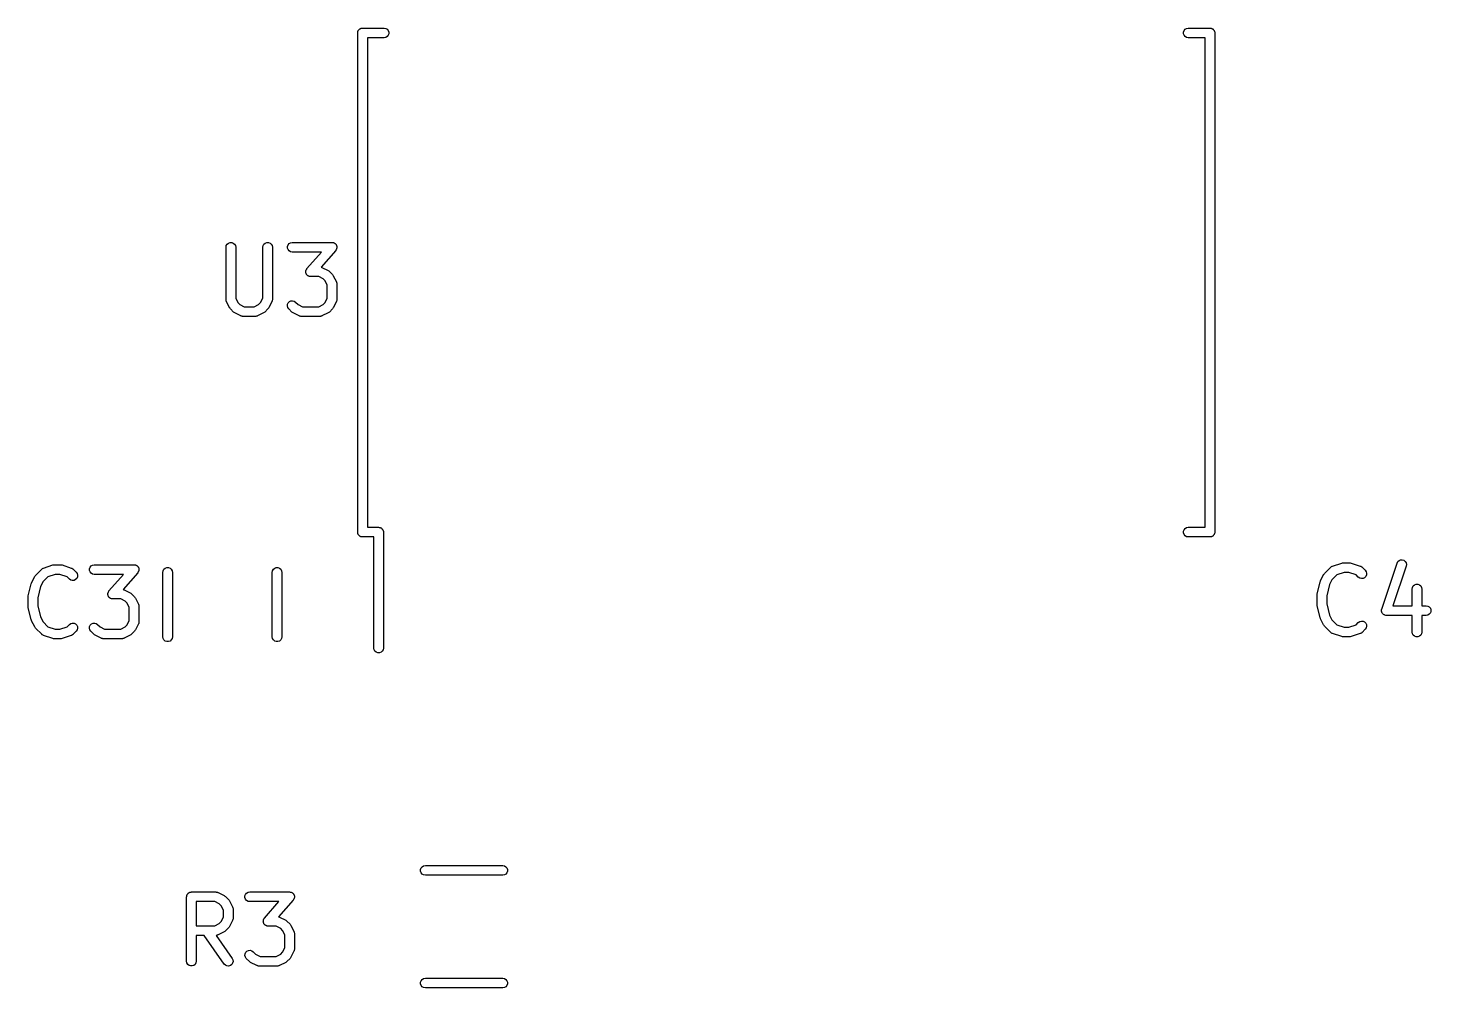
# Model space of a CAD drawing. Extents: x 76 to 223, y -93 to -41.
# Drawn here: x 128.24 to 150, y -93.45 to -78.55 of the extents above; entities that cross this region are included whole.
import ezdxf

# ---------------------------------------------------------------- set-up
doc = ezdxf.new("R2010")
doc.units = 0
doc.header["$MEASUREMENT"] = 0
doc.layers.add('BLACK', color=7, linetype='CONTINUOUS')

msp = doc.modelspace()

# ---------------------------------------------------------------- linework, layer by layer
at = {"layer": 'Black'}
for p, q in [((133.358, -78.5937), (133.36, -78.5875)), ((133.36, -78.5875), (133.364, -78.5825)), ((133.364, -78.5825), (133.368, -78.5768)), ((133.368, -78.5768), (133.373, -78.5726)), ((133.373, -78.5726), (133.377, -78.5675)), ((133.377, -78.5675), (133.382, -78.5643)), ((133.382, -78.5643), (133.387, -78.56)), ((133.387, -78.56), (133.394, -78.5578)), ((133.394, -78.5578), (133.399, -78.5545)), ((133.399, -78.5545), (133.406, -78.5534)), ((133.406, -78.5534), (133.412, -78.5511)), ((133.412, -78.5511), (133.419, -78.5511)), ((133.419, -78.5511), (133.425, -78.55)), ((133.425, -78.55), (133.76, -78.55)), ((133.76, -78.55), (133.786, -78.5545)), ((133.786, -78.5545), (133.808, -78.5675)), ((133.808, -78.5675), (133.825, -78.5875)), ((133.825, -78.5875), (133.834, -78.612)), ((146.166, -78.612), (146.175, -78.5875)), ((146.175, -78.5875), (146.192, -78.5675)), ((146.192, -78.5675), (146.214, -78.5545)), ((146.214, -78.5545), (146.24, -78.55)), ((146.24, -78.55), (146.575, -78.55)), ((146.575, -78.55), (146.581, -78.5511)), ((146.581, -78.5511), (146.588, -78.5511)), ((146.588, -78.5511), (146.594, -78.5534)), ((146.594, -78.5534), (146.601, -78.5545)), ((146.601, -78.5545), (146.606, -78.5578)), ((146.606, -78.5578), (146.612, -78.56)), ((146.612, -78.56), (146.618, -78.5643)), ((146.618, -78.5643), (146.623, -78.5675)), ((146.623, -78.5675), (146.627, -78.5726)), ((146.627, -78.5726), (146.632, -78.5768)), ((146.632, -78.5768), (146.636, -78.5825)), ((146.636, -78.5825), (146.64, -78.5875)), ((146.64, -78.5875), (146.642, -78.5937)), ((133.35, -78.625), (133.351, -78.6185)), ((133.35, -86.375), (133.35, -78.625)), ((133.351, -78.612), (133.353, -78.6058)), ((133.351, -78.6185), (133.351, -78.612)), ((133.353, -78.6058), (133.355, -78.5993)), ((133.355, -78.5993), (133.358, -78.5937)), ((133.76, -78.7), (133.5, -78.7)), ((133.5, -78.7), (133.5, -86.3)), ((133.786, -78.6955), (133.76, -78.7)), ((133.808, -78.6825), (133.786, -78.6955)), ((133.825, -78.6625), (133.808, -78.6825)), ((133.834, -78.638), (133.825, -78.6625)), ((133.834, -78.612), (133.834, -78.638)), ((146.166, -78.638), (146.166, -78.612)), ((146.175, -78.6625), (146.166, -78.638)), ((146.192, -78.6825), (146.175, -78.6625)), ((146.214, -78.6955), (146.192, -78.6825)), ((146.24, -78.7), (146.214, -78.6955)), ((146.5, -78.7), (146.24, -78.7)), ((146.5, -86.3), (146.5, -78.7)), ((146.642, -78.5937), (146.645, -78.5993)), ((146.645, -78.5993), (146.647, -78.6058)), ((146.647, -78.6058), (146.649, -78.612)), ((146.649, -78.612), (146.649, -78.6185)), ((146.649, -78.6185), (146.65, -78.625)), ((146.65, -78.625), (146.65, -86.375)), ((131.307, -81.9524), (131.311, -81.9267)), ((131.307, -82.7619), (131.307, -81.9524)), ((131.311, -81.9267), (131.324, -81.9042)), ((131.324, -81.9042), (131.344, -81.8874)), ((131.344, -81.8874), (131.369, -81.8785)), ((131.369, -81.8785), (131.395, -81.8785)), ((131.395, -81.8785), (131.419, -81.8874)), ((131.419, -81.8874), (131.439, -81.9042)), ((131.439, -81.9042), (131.452, -81.9267)), ((131.452, -81.9267), (131.457, -81.9524)), ((131.457, -81.9524), (131.457, -82.7442)), ((131.878, -81.9524), (131.883, -81.9267)), ((131.878, -82.7442), (131.878, -81.9524)), ((131.883, -81.9267), (131.896, -81.9042)), ((131.896, -81.9042), (131.916, -81.8874)), ((131.916, -81.8874), (131.94, -81.8785)), ((131.94, -81.8785), (131.966, -81.8785)), ((131.966, -81.8785), (131.991, -81.8874)), ((131.991, -81.8874), (132.01, -81.9042)), ((132.01, -81.9042), (132.024, -81.9267)), ((132.024, -81.9267), (132.028, -81.9524)), ((132.028, -81.9524), (132.028, -82.7619)), ((132.26, -81.9394), (132.269, -81.9149)), ((132.26, -81.9654), (132.26, -81.9394)), ((132.269, -81.9899), (132.26, -81.9654)), ((132.269, -81.9149), (132.286, -81.8949)), ((132.286, -82.0098), (132.269, -81.9899)), ((132.286, -81.8949), (132.308, -81.8819)), ((132.308, -82.0229), (132.286, -82.0098)), ((132.308, -81.8819), (132.334, -81.8774)), ((132.334, -82.0274), (132.308, -82.0229)), ((132.334, -81.8774), (132.953, -81.8774)), ((132.788, -82.0274), (132.334, -82.0274)), ((132.563, -82.2839), (132.788, -82.0274)), ((133.009, -82.0018), (132.782, -82.2618)), ((132.953, -81.8774), (132.96, -81.8787)), ((132.96, -81.8787), (132.968, -81.8788)), ((132.968, -81.8788), (132.973, -81.8809)), ((132.973, -81.8809), (132.979, -81.8819)), ((132.979, -81.8819), (132.985, -81.8856)), ((132.985, -81.8856), (132.992, -81.8882)), ((132.992, -81.8882), (132.996, -81.892)), ((132.996, -81.892), (133.001, -81.8949)), ((133.001, -81.8949), (133.006, -81.9005)), ((133.006, -81.9005), (133.011, -81.9054)), ((133.013, -81.9955), (133.009, -82.0018)), ((133.011, -81.9054), (133.014, -81.9104)), ((133.018, -81.9899), (133.013, -81.9955)), ((133.014, -81.9104), (133.018, -81.9149)), ((133.018, -81.9149), (133.02, -81.9218)), ((133.02, -81.9844), (133.018, -81.9899)), ((133.02, -81.9218), (133.024, -81.9282)), ((133.023, -81.9795), (133.02, -81.9844)), ((133.024, -81.9723), (133.023, -81.9795)), ((133.024, -81.9282), (133.025, -81.9339)), ((133.027, -81.9654), (133.024, -81.9723)), ((133.025, -81.9339), (133.027, -81.9394)), ((133.027, -81.9394), (133.027, -81.9467)), ((133.027, -81.9467), (133.028, -81.9539)), ((133.028, -81.9539), (133.027, -81.9596)), ((133.027, -81.9596), (133.027, -81.9654)), ((132.555, -82.2958), (132.559, -82.2902)), ((132.559, -82.2902), (132.563, -82.2839)), ((132.782, -82.2618), (132.788, -82.2629)), ((132.788, -82.2629), (132.792, -82.265)), ((132.792, -82.265), (132.796, -82.2663)), ((132.796, -82.2663), (132.891, -82.3139)), ((132.545, -82.3318), (132.546, -82.3261)), ((132.546, -82.339), (132.545, -82.3318)), ((132.546, -82.3203), (132.548, -82.3134)), ((132.546, -82.3261), (132.546, -82.3203)), ((132.546, -82.3464), (132.546, -82.339)), ((132.548, -82.3518), (132.546, -82.3464)), ((132.548, -82.3134), (132.55, -82.3062)), ((132.549, -82.3575), (132.548, -82.3518)), ((132.552, -82.3639), (132.549, -82.3575)), ((132.55, -82.3062), (132.553, -82.3013)), ((132.555, -82.3708), (132.552, -82.3639)), ((132.553, -82.3013), (132.555, -82.2958)), ((132.558, -82.3753), (132.555, -82.3708)), ((132.561, -82.3803), (132.558, -82.3753)), ((132.567, -82.3852), (132.561, -82.3803)), ((132.571, -82.3908), (132.567, -82.3852)), ((132.576, -82.3937), (132.571, -82.3908)), ((132.581, -82.3975), (132.576, -82.3937)), ((132.588, -82.4001), (132.581, -82.3975)), ((132.594, -82.4038), (132.588, -82.4001)), ((132.6, -82.4048), (132.594, -82.4038)), ((132.605, -82.4069), (132.6, -82.4048)), ((132.612, -82.4071), (132.605, -82.4069)), ((132.62, -82.4083), (132.612, -82.4071)), ((132.745, -82.4083), (132.62, -82.4083)), ((132.813, -82.4426), (132.745, -82.4083)), ((132.844, -82.473), (132.813, -82.4426)), ((132.878, -82.5415), (132.844, -82.473)), ((132.891, -82.3139), (132.901, -82.321)), ((132.901, -82.321), (132.911, -82.3279)), ((132.911, -82.3279), (132.958, -82.3755)), ((132.958, -82.3755), (132.965, -82.3854)), ((132.965, -82.3854), (132.972, -82.395)), ((132.972, -82.395), (133.02, -82.4903)), ((133.02, -82.4903), (133.021, -82.4944)), ((133.021, -82.4944), (133.024, -82.4982)), ((133.024, -82.4982), (133.025, -82.5068)), ((133.025, -82.5068), (133.028, -82.5152)), ((132.878, -82.7442), (132.878, -82.5415)), ((133.028, -82.5152), (133.027, -82.5196)), ((133.027, -82.5196), (133.028, -82.5238)), ((133.028, -82.5238), (133.028, -82.7619)), ((131.307, -82.7662), (131.307, -82.7619)), ((131.307, -82.7705), (131.307, -82.7662)), ((131.31, -82.7789), (131.307, -82.7705)), ((131.311, -82.7876), (131.31, -82.7789)), ((131.313, -82.7913), (131.311, -82.7876)), ((131.315, -82.7954), (131.313, -82.7913)), ((131.362, -82.8907), (131.315, -82.7954)), ((131.369, -82.9003), (131.362, -82.8907)), ((131.376, -82.9102), (131.369, -82.9003)), ((131.424, -82.9578), (131.376, -82.9102)), ((131.457, -82.7442), (131.491, -82.8127)), ((131.491, -82.8127), (131.521, -82.8431)), ((131.521, -82.8431), (131.59, -82.8774)), ((131.59, -82.8774), (131.745, -82.8774)), ((131.745, -82.8774), (131.813, -82.8431)), ((131.813, -82.8431), (131.844, -82.8127)), ((131.844, -82.8127), (131.878, -82.7442)), ((131.958, -82.9102), (131.911, -82.9578)), ((131.965, -82.9003), (131.958, -82.9102)), ((131.972, -82.8907), (131.965, -82.9003)), ((132.02, -82.7954), (131.972, -82.8907)), ((132.021, -82.7913), (132.02, -82.7954)), ((132.024, -82.7876), (132.021, -82.7913)), ((132.025, -82.7789), (132.024, -82.7876)), ((132.028, -82.7705), (132.025, -82.7789)), ((132.028, -82.7619), (132.027, -82.7662)), ((132.027, -82.7662), (132.028, -82.7705)), ((132.259, -82.8637), (132.262, -82.8377)), ((132.266, -82.8888), (132.259, -82.8637)), ((132.262, -82.8377), (132.273, -82.8141)), ((132.281, -82.9102), (132.266, -82.8888)), ((132.273, -82.8141), (132.291, -82.7957)), ((132.329, -82.9578), (132.281, -82.9102)), ((132.291, -82.7957), (132.315, -82.7847)), ((132.315, -82.7847), (132.341, -82.7824)), ((132.341, -82.7824), (132.366, -82.7892)), ((132.366, -82.7892), (132.387, -82.8041)), ((132.387, -82.8041), (132.426, -82.8431)), ((132.426, -82.8431), (132.495, -82.8774)), ((132.495, -82.8774), (132.745, -82.8774)), ((132.745, -82.8774), (132.813, -82.8431)), ((132.813, -82.8431), (132.844, -82.8127)), ((132.844, -82.8127), (132.878, -82.7442)), ((132.958, -82.9102), (132.911, -82.9578)), ((132.965, -82.9003), (132.958, -82.9102)), ((132.972, -82.8907), (132.965, -82.9003)), ((133.02, -82.7954), (132.972, -82.8907)), ((133.021, -82.7913), (133.02, -82.7954)), ((133.024, -82.7876), (133.021, -82.7913)), ((133.025, -82.7789), (133.024, -82.7876)), ((133.028, -82.7705), (133.025, -82.7789)), ((133.028, -82.7619), (133.027, -82.7662)), ((133.027, -82.7662), (133.028, -82.7705)), ((131.434, -82.9647), (131.424, -82.9578)), ((131.443, -82.9718), (131.434, -82.9647)), ((131.539, -83.0195), (131.443, -82.9718)), ((131.543, -83.0207), (131.539, -83.0195)), ((131.546, -83.0229), (131.543, -83.0207)), ((131.555, -83.0244), (131.546, -83.0229)), ((131.563, -83.0269), (131.555, -83.0244)), ((131.568, -83.0266), (131.563, -83.0269)), ((131.572, -83.0274), (131.568, -83.0266)), ((131.763, -83.0274), (131.572, -83.0274)), ((131.767, -83.0266), (131.763, -83.0274)), ((131.771, -83.0269), (131.767, -83.0266)), ((131.78, -83.0244), (131.771, -83.0269)), ((131.788, -83.0229), (131.78, -83.0244)), ((131.792, -83.0207), (131.788, -83.0229)), ((131.796, -83.0195), (131.792, -83.0207)), ((131.891, -82.9718), (131.796, -83.0195)), ((131.901, -82.9647), (131.891, -82.9718)), ((131.911, -82.9578), (131.901, -82.9647)), ((132.338, -82.9647), (132.329, -82.9578)), ((132.348, -82.9718), (132.338, -82.9647)), ((132.443, -83.0195), (132.348, -82.9718)), ((132.447, -83.0207), (132.443, -83.0195)), ((132.451, -83.0229), (132.447, -83.0207)), ((132.46, -83.0244), (132.451, -83.0229)), ((132.468, -83.0269), (132.46, -83.0244)), ((132.473, -83.0266), (132.468, -83.0269)), ((132.477, -83.0274), (132.473, -83.0266)), ((132.763, -83.0274), (132.477, -83.0274)), ((132.767, -83.0266), (132.763, -83.0274)), ((132.771, -83.0269), (132.767, -83.0266)), ((132.78, -83.0244), (132.771, -83.0269)), ((132.788, -83.0229), (132.78, -83.0244)), ((132.792, -83.0207), (132.788, -83.0229)), ((132.796, -83.0195), (132.792, -83.0207)), ((132.891, -82.9718), (132.796, -83.0195)), ((132.901, -82.9647), (132.891, -82.9718)), ((132.911, -82.9578), (132.901, -82.9647)), ((133.351, -86.3815), (133.35, -86.375)), ((133.351, -86.388), (133.351, -86.3815)), ((133.353, -86.3942), (133.351, -86.388)), ((133.355, -86.4007), (133.353, -86.3942)), ((133.358, -86.4063), (133.355, -86.4007)), ((133.36, -86.4125), (133.358, -86.4063)), ((133.364, -86.4175), (133.36, -86.4125)), ((133.368, -86.4232), (133.364, -86.4175)), ((133.373, -86.4274), (133.368, -86.4232)), ((133.5, -86.3), (133.675, -86.3)), ((133.675, -86.3), (133.681, -86.3011)), ((133.681, -86.3011), (133.688, -86.3011)), ((133.688, -86.3011), (133.694, -86.3034)), ((133.694, -86.3034), (133.701, -86.3045)), ((133.701, -86.3045), (133.706, -86.3078)), ((133.706, -86.3078), (133.713, -86.31)), ((133.713, -86.31), (133.718, -86.3143)), ((133.718, -86.3143), (133.723, -86.3175)), ((133.723, -86.3175), (133.727, -86.3226)), ((133.727, -86.3226), (133.732, -86.3268)), ((133.732, -86.3268), (133.736, -86.3325)), ((133.736, -86.3325), (133.74, -86.3375)), ((133.74, -86.3375), (133.742, -86.3437)), ((133.742, -86.3437), (133.745, -86.3493)), ((133.745, -86.3493), (133.747, -86.3558)), ((133.747, -86.3558), (133.749, -86.362)), ((133.749, -86.362), (133.749, -86.3685)), ((133.749, -86.3685), (133.75, -86.375)), ((133.75, -86.375), (133.75, -88.175)), ((146.166, -86.362), (146.175, -86.3375)), ((146.166, -86.388), (146.166, -86.362)), ((146.175, -86.4125), (146.166, -86.388)), ((146.175, -86.3375), (146.192, -86.3175)), ((146.192, -86.4325), (146.175, -86.4125)), ((146.192, -86.3175), (146.214, -86.3045)), ((146.214, -86.3045), (146.24, -86.3)), ((146.24, -86.3), (146.5, -86.3)), ((146.632, -86.4232), (146.627, -86.4274)), ((146.636, -86.4175), (146.632, -86.4232)), ((146.64, -86.4125), (146.636, -86.4175)), ((146.642, -86.4063), (146.64, -86.4125)), ((146.645, -86.4007), (146.642, -86.4063)), ((146.647, -86.3942), (146.645, -86.4007)), ((146.649, -86.388), (146.647, -86.3942)), ((146.65, -86.375), (146.649, -86.3815)), ((146.649, -86.3815), (146.649, -86.388)), ((133.377, -86.4325), (133.373, -86.4274)), ((133.382, -86.4357), (133.377, -86.4325)), ((133.387, -86.44), (133.382, -86.4357)), ((133.394, -86.4422), (133.387, -86.44)), ((133.399, -86.4455), (133.394, -86.4422)), ((133.406, -86.4466), (133.399, -86.4455)), ((133.412, -86.4489), (133.406, -86.4466)), ((133.419, -86.4489), (133.412, -86.4489)), ((133.425, -86.45), (133.419, -86.4489)), ((133.6, -86.45), (133.425, -86.45)), ((133.6, -88.175), (133.6, -86.45)), ((146.214, -86.4455), (146.192, -86.4325)), ((146.24, -86.45), (146.214, -86.4455)), ((146.575, -86.45), (146.24, -86.45)), ((146.581, -86.4489), (146.575, -86.45)), ((146.588, -86.4489), (146.581, -86.4489)), ((146.594, -86.4466), (146.588, -86.4489)), ((146.601, -86.4455), (146.594, -86.4466)), ((146.606, -86.4422), (146.601, -86.4455)), ((146.612, -86.44), (146.606, -86.4422)), ((146.618, -86.4357), (146.612, -86.44)), ((146.623, -86.4325), (146.618, -86.4357)), ((146.627, -86.4274), (146.623, -86.4325)), ((148.479, -86.9018), (148.622, -86.8542)), ((148.622, -86.8542), (148.634, -86.8524)), ((148.634, -86.8524), (148.646, -86.8503)), ((148.646, -86.8503), (148.741, -86.8503)), ((148.741, -86.8503), (148.753, -86.8524)), ((148.753, -86.8524), (148.765, -86.8542)), ((148.765, -86.8542), (148.907, -86.9018)), ((149.241, -87.5683), (149.479, -86.854)), ((149.479, -86.854), (149.492, -86.8311)), ((149.492, -86.8311), (149.511, -86.8138)), ((149.511, -86.8138), (149.535, -86.8042)), ((149.535, -86.8042), (149.561, -86.8035)), ((149.561, -86.8035), (149.586, -86.8117)), ((149.586, -86.8117), (149.606, -86.8279)), ((149.606, -86.8279), (149.62, -86.8501)), ((149.62, -86.8501), (149.625, -86.8756)), ((128.29, -87.1599), (128.338, -87.0647)), ((128.338, -87.0647), (128.345, -87.055)), ((128.345, -87.055), (128.352, -87.0452)), ((128.352, -87.0452), (128.447, -86.95)), ((128.447, -86.95), (128.451, -86.9475)), ((128.451, -86.9475), (128.454, -86.9443)), ((128.454, -86.9443), (128.461, -86.9401)), ((128.461, -86.9401), (128.469, -86.935)), ((128.541, -87.0686), (128.467, -87.1427)), ((128.469, -86.935), (128.473, -86.9339)), ((128.473, -86.9339), (128.477, -86.9318)), ((128.477, -86.9318), (128.619, -86.8842)), ((128.655, -87.0304), (128.541, -87.0686)), ((128.619, -86.8842), (128.631, -86.8825)), ((128.631, -86.8825), (128.643, -86.8804)), ((128.643, -86.8804), (128.738, -86.8804)), ((128.726, -87.0304), (128.655, -87.0304)), ((128.841, -87.0686), (128.726, -87.0304)), ((128.738, -86.8804), (128.75, -86.8825)), ((128.75, -86.8825), (128.762, -86.8842)), ((128.762, -86.8842), (128.905, -86.9318)), ((128.876, -87.1037), (128.841, -87.0686)), ((128.905, -86.9318), (128.909, -86.9339)), ((128.909, -86.9339), (128.913, -86.935)), ((128.913, -86.935), (128.92, -86.9401)), ((128.92, -86.9401), (128.928, -86.9443)), ((128.928, -86.9443), (128.931, -86.9475)), ((128.931, -86.9475), (128.934, -86.95)), ((128.934, -86.95), (128.982, -86.9976)), ((128.982, -86.9976), (128.997, -87.0189)), ((129.001, -87.07), (128.99, -87.0936)), ((128.997, -87.0189), (129.004, -87.0441)), ((129.004, -87.0441), (129.001, -87.07)), ((129.188, -86.9424), (129.197, -86.9179)), ((129.188, -86.9684), (129.188, -86.9424)), ((129.197, -86.9929), (129.188, -86.9684)), ((129.197, -86.9179), (129.214, -86.8979)), ((129.214, -87.0128), (129.197, -86.9929)), ((129.214, -86.8979), (129.237, -86.8849)), ((129.237, -87.0259), (129.214, -87.0128)), ((129.237, -86.8849), (129.262, -86.8804)), ((129.262, -87.0304), (129.237, -87.0259)), ((129.262, -86.8804), (129.881, -86.8804)), ((129.716, -87.0304), (129.262, -87.0304)), ((129.491, -87.2869), (129.716, -87.0304)), ((129.938, -87.0048), (129.71, -87.2648)), ((129.881, -86.8804), (129.888, -86.8817)), ((129.888, -86.8817), (129.896, -86.8818)), ((129.896, -86.8818), (129.901, -86.8839)), ((129.901, -86.8839), (129.907, -86.8849)), ((129.907, -86.8849), (129.913, -86.8886)), ((129.913, -86.8886), (129.92, -86.8912)), ((129.92, -86.8912), (129.924, -86.895)), ((129.924, -86.895), (129.929, -86.8979)), ((129.929, -86.8979), (129.934, -86.9035)), ((129.934, -86.9035), (129.94, -86.9084)), ((129.941, -86.9985), (129.938, -87.0048)), ((129.94, -86.9084), (129.942, -86.9134)), ((129.946, -86.9929), (129.941, -86.9985)), ((129.942, -86.9134), (129.946, -86.9179)), ((129.946, -86.9179), (129.949, -86.9248)), ((129.948, -86.9874), (129.946, -86.9929)), ((129.951, -86.9825), (129.948, -86.9874)), ((129.949, -86.9248), (129.952, -86.9312)), ((129.953, -86.9753), (129.951, -86.9825)), ((129.952, -86.9312), (129.953, -86.9369)), ((129.953, -86.9369), (129.955, -86.9424)), ((129.955, -86.9684), (129.953, -86.9753)), ((129.955, -86.9424), (129.955, -86.9497)), ((129.955, -86.9497), (129.956, -86.9569)), ((129.956, -86.9569), (129.955, -86.9626)), ((129.955, -86.9626), (129.955, -86.9684)), ((130.325, -87), (130.33, -86.9743)), ((130.325, -88), (130.325, -87)), ((130.33, -86.9743), (130.343, -86.9518)), ((130.343, -86.9518), (130.362, -86.935)), ((130.362, -86.935), (130.387, -86.9261)), ((130.387, -86.9261), (130.413, -86.9261)), ((130.413, -86.9261), (130.438, -86.935)), ((130.438, -86.935), (130.457, -86.9518)), ((130.457, -86.9518), (130.47, -86.9743)), ((130.47, -86.9743), (130.475, -87)), ((130.475, -87), (130.475, -88)), ((132.025, -87), (132.03, -86.9743)), ((132.025, -88), (132.025, -87)), ((132.03, -86.9743), (132.043, -86.9518)), ((132.043, -86.9518), (132.062, -86.935)), ((132.062, -86.935), (132.087, -86.9261)), ((132.087, -86.9261), (132.113, -86.9261)), ((132.113, -86.9261), (132.137, -86.935)), ((132.137, -86.935), (132.157, -86.9518)), ((132.157, -86.9518), (132.17, -86.9743)), ((132.17, -86.9743), (132.175, -87)), ((132.175, -87), (132.175, -88)), ((148.293, -87.1299), (148.34, -87.0346)), ((148.34, -87.0346), (148.348, -87.025)), ((148.348, -87.025), (148.354, -87.0151)), ((148.354, -87.0151), (148.45, -86.9199)), ((148.45, -86.9199), (148.453, -86.9174)), ((148.453, -86.9174), (148.456, -86.9142)), ((148.456, -86.9142), (148.464, -86.91)), ((148.464, -86.91), (148.471, -86.905)), ((148.543, -87.0385), (148.469, -87.1126)), ((148.471, -86.905), (148.475, -86.9038)), ((148.475, -86.9038), (148.479, -86.9018)), ((148.658, -87.0003), (148.543, -87.0385)), ((148.729, -87.0003), (148.658, -87.0003)), ((148.843, -87.0385), (148.729, -87.0003)), ((148.878, -87.0736), (148.843, -87.0385)), ((148.9, -87.0885), (148.878, -87.0736)), ((148.907, -86.9018), (148.911, -86.9038)), ((148.911, -86.9038), (148.915, -86.905)), ((148.915, -86.905), (148.923, -86.91)), ((148.923, -86.91), (148.93, -86.9142)), ((148.93, -86.9142), (148.933, -86.9174)), ((148.933, -86.9174), (148.937, -86.9199)), ((148.937, -86.9199), (148.984, -86.9675)), ((148.993, -87.0636), (148.974, -87.082)), ((148.984, -86.9675), (148.999, -86.9889)), ((149.004, -87.04), (148.993, -87.0636)), ((148.999, -86.9889), (149.006, -87.014)), ((149.006, -87.014), (149.004, -87.04)), ((149.622, -86.9014), (149.416, -87.517)), ((149.625, -86.8756), (149.622, -86.9014)), ((128.237, -87.3658), (128.285, -87.1753)), ((128.285, -87.1753), (128.288, -87.1678)), ((128.288, -87.1678), (128.29, -87.1599)), ((128.428, -87.2197), (128.385, -87.3932)), ((128.467, -87.1427), (128.428, -87.2197)), ((128.897, -87.1186), (128.876, -87.1037)), ((128.922, -87.1253), (128.897, -87.1186)), ((128.948, -87.1231), (128.922, -87.1253)), ((128.972, -87.1121), (128.948, -87.1231)), ((128.99, -87.0936), (128.972, -87.1121)), ((129.483, -87.2988), (129.488, -87.2932)), ((129.488, -87.2932), (129.491, -87.2869)), ((129.71, -87.2648), (129.716, -87.2659)), ((129.716, -87.2659), (129.72, -87.268)), ((129.72, -87.268), (129.724, -87.2693)), ((129.724, -87.2693), (129.82, -87.3169)), ((148.24, -87.3357), (148.287, -87.1452)), ((148.287, -87.1452), (148.29, -87.1377)), ((148.29, -87.1377), (148.293, -87.1299)), ((148.431, -87.1896), (148.387, -87.3631)), ((148.469, -87.1126), (148.431, -87.1896)), ((148.925, -87.0953), (148.9, -87.0885)), ((148.951, -87.093), (148.925, -87.0953)), ((148.974, -87.082), (148.951, -87.093)), ((149.713, -87.2586), (149.718, -87.233)), ((149.713, -87.517), (149.713, -87.2586)), ((149.718, -87.233), (149.731, -87.2104)), ((149.731, -87.2104), (149.751, -87.1937)), ((149.751, -87.1937), (149.775, -87.1848)), ((149.775, -87.1848), (149.802, -87.1848)), ((149.802, -87.1848), (149.826, -87.1937)), ((149.826, -87.1937), (149.846, -87.2104)), ((149.846, -87.2104), (149.859, -87.233)), ((149.859, -87.233), (149.863, -87.2586)), ((149.863, -87.2586), (149.863, -87.517)), ((128.235, -87.384), (128.236, -87.3749)), ((128.235, -87.5268), (128.235, -87.384)), ((128.236, -87.3749), (128.237, -87.3658)), ((128.385, -87.3932), (128.385, -87.5176)), ((129.473, -87.3348), (129.474, -87.3291)), ((129.474, -87.342), (129.473, -87.3348)), ((129.474, -87.3233), (129.477, -87.3164)), ((129.474, -87.3291), (129.474, -87.3233)), ((129.474, -87.3494), (129.474, -87.342)), ((129.476, -87.3548), (129.474, -87.3494)), ((129.477, -87.3605), (129.476, -87.3548)), ((129.477, -87.3164), (129.478, -87.3092)), ((129.48, -87.3669), (129.477, -87.3605)), ((129.478, -87.3092), (129.481, -87.3043)), ((129.483, -87.3738), (129.48, -87.3669)), ((129.481, -87.3043), (129.483, -87.2988)), ((129.487, -87.3783), (129.483, -87.3738)), ((129.489, -87.3833), (129.487, -87.3783)), ((129.495, -87.3882), (129.489, -87.3833)), ((129.5, -87.3938), (129.495, -87.3882)), ((129.505, -87.3967), (129.5, -87.3938)), ((129.509, -87.4005), (129.505, -87.3967)), ((129.516, -87.4031), (129.509, -87.4005)), ((129.522, -87.4068), (129.516, -87.4031)), ((129.528, -87.4078), (129.522, -87.4068)), ((129.533, -87.4099), (129.528, -87.4078)), ((129.541, -87.4101), (129.533, -87.4099)), ((129.548, -87.4113), (129.541, -87.4101)), ((129.673, -87.4113), (129.548, -87.4113)), ((129.742, -87.4456), (129.673, -87.4113)), ((129.772, -87.476), (129.742, -87.4456)), ((129.806, -87.5445), (129.772, -87.476)), ((129.82, -87.3169), (129.829, -87.324)), ((129.829, -87.324), (129.839, -87.3309)), ((129.839, -87.3309), (129.887, -87.3785)), ((129.887, -87.3785), (129.894, -87.3884)), ((129.894, -87.3884), (129.901, -87.398)), ((129.901, -87.398), (129.948, -87.4933)), ((129.948, -87.4933), (129.95, -87.4974)), ((129.95, -87.4974), (129.952, -87.5012)), ((129.952, -87.5012), (129.953, -87.5098)), ((129.953, -87.5098), (129.956, -87.5182)), ((148.237, -87.3539), (148.239, -87.3448)), ((148.237, -87.4967), (148.237, -87.3539)), ((148.239, -87.5058), (148.237, -87.4967)), ((148.239, -87.3448), (148.24, -87.3357)), ((148.24, -87.5149), (148.239, -87.5058)), ((148.287, -87.7054), (148.24, -87.5149)), ((148.387, -87.3631), (148.387, -87.4875)), ((148.387, -87.4875), (148.431, -87.661)), ((128.236, -87.5358), (128.235, -87.5268)), ((128.237, -87.545), (128.236, -87.5358)), ((128.285, -87.7355), (128.237, -87.545)), ((128.385, -87.5176), (128.428, -87.6911)), ((128.428, -87.6911), (128.467, -87.7681)), ((129.806, -87.7472), (129.806, -87.5445)), ((129.956, -87.5182), (129.955, -87.5226)), ((129.955, -87.5226), (129.956, -87.5268)), ((129.956, -87.5268), (129.956, -87.7649)), ((148.29, -87.7129), (148.287, -87.7054)), ((148.293, -87.7208), (148.29, -87.7129)), ((148.34, -87.816), (148.293, -87.7208)), ((148.431, -87.661), (148.469, -87.738)), ((149.237, -87.594), (149.238, -87.5865)), ((149.238, -87.5995), (149.237, -87.594)), ((149.238, -87.579), (149.24, -87.5737)), ((149.238, -87.5865), (149.238, -87.579)), ((149.238, -87.605), (149.238, -87.5995)), ((149.241, -87.6121), (149.238, -87.605)), ((149.24, -87.5737), (149.241, -87.5683)), ((149.243, -87.6195), (149.241, -87.6121)), ((149.245, -87.6243), (149.243, -87.6195)), ((149.247, -87.6295), (149.245, -87.6243)), ((149.252, -87.6353), (149.247, -87.6295)), ((149.256, -87.6417), (149.252, -87.6353)), ((149.261, -87.6452), (149.256, -87.6417)), ((149.264, -87.6494), (149.261, -87.6452)), ((149.271, -87.6532), (149.264, -87.6494)), ((149.277, -87.6579), (149.271, -87.6532)), ((149.282, -87.6597), (149.277, -87.6579)), ((149.287, -87.6625), (149.282, -87.6597)), ((149.294, -87.6638), (149.287, -87.6625)), ((149.301, -87.6662), (149.294, -87.6638)), ((149.307, -87.666), (149.301, -87.6662)), ((149.312, -87.667), (149.307, -87.666)), ((149.713, -87.667), (149.312, -87.667)), ((149.416, -87.517), (149.713, -87.517)), ((149.713, -87.9253), (149.713, -87.667)), ((149.863, -87.517), (149.931, -87.517)), ((149.931, -87.667), (149.863, -87.667)), ((149.863, -87.667), (149.863, -87.9253)), ((149.931, -87.517), (149.957, -87.5215)), ((149.957, -87.6625), (149.931, -87.667)), ((149.957, -87.5215), (149.98, -87.5345)), ((149.98, -87.6494), (149.957, -87.6625)), ((149.98, -87.5345), (149.996, -87.5545)), ((149.996, -87.6295), (149.98, -87.6494)), ((149.996, -87.5545), (150.005, -87.579)), ((150.005, -87.605), (149.996, -87.6295)), ((150.005, -87.579), (150.005, -87.605)), ((128.288, -87.743), (128.285, -87.7355)), ((128.29, -87.7508), (128.288, -87.743)), ((128.338, -87.8461), (128.29, -87.7508)), ((128.345, -87.8557), (128.338, -87.8461)), ((128.352, -87.8656), (128.345, -87.8557)), ((128.447, -87.9608), (128.352, -87.8656)), ((128.467, -87.7681), (128.541, -87.8422)), ((128.541, -87.8422), (128.655, -87.8804)), ((128.655, -87.8804), (128.726, -87.8804)), ((128.726, -87.8804), (128.841, -87.8422)), ((128.841, -87.8422), (128.876, -87.8071)), ((128.876, -87.8071), (128.897, -87.7922)), ((128.897, -87.7922), (128.922, -87.7854)), ((128.922, -87.7854), (128.948, -87.7877)), ((128.982, -87.9132), (128.934, -87.9608)), ((128.948, -87.7877), (128.972, -87.7987)), ((128.972, -87.7987), (128.99, -87.8171)), ((128.997, -87.8918), (128.982, -87.9132)), ((128.99, -87.8171), (129.001, -87.8407)), ((129.004, -87.8667), (128.997, -87.8918)), ((129.001, -87.8407), (129.004, -87.8667)), ((129.187, -87.8667), (129.19, -87.8407)), ((129.194, -87.8918), (129.187, -87.8667)), ((129.19, -87.8407), (129.201, -87.8171)), ((129.209, -87.9132), (129.194, -87.8918)), ((129.201, -87.8171), (129.219, -87.7987)), ((129.257, -87.9608), (129.209, -87.9132)), ((129.219, -87.7987), (129.243, -87.7877)), ((129.243, -87.7877), (129.269, -87.7854)), ((129.269, -87.7854), (129.294, -87.7922)), ((129.294, -87.7922), (129.315, -87.8071)), ((129.315, -87.8071), (129.354, -87.8461)), ((129.354, -87.8461), (129.423, -87.8804)), ((129.423, -87.8804), (129.673, -87.8804)), ((129.673, -87.8804), (129.742, -87.8461)), ((129.742, -87.8461), (129.772, -87.8157)), ((129.772, -87.8157), (129.806, -87.7472)), ((129.887, -87.9132), (129.839, -87.9608)), ((129.894, -87.9033), (129.887, -87.9132)), ((129.901, -87.8937), (129.894, -87.9033)), ((129.948, -87.7984), (129.901, -87.8937)), ((129.95, -87.7943), (129.948, -87.7984)), ((129.952, -87.7906), (129.95, -87.7943)), ((129.953, -87.7819), (129.952, -87.7906)), ((129.956, -87.7735), (129.953, -87.7819)), ((129.956, -87.7649), (129.955, -87.7692)), ((129.955, -87.7692), (129.956, -87.7735)), ((148.348, -87.8257), (148.34, -87.816)), ((148.354, -87.8355), (148.348, -87.8257)), ((148.45, -87.9307), (148.354, -87.8355)), ((148.453, -87.9332), (148.45, -87.9307)), ((148.456, -87.9364), (148.453, -87.9332)), ((148.464, -87.9406), (148.456, -87.9364)), ((148.471, -87.9457), (148.464, -87.9406)), ((148.469, -87.738), (148.543, -87.8121)), ((148.475, -87.9468), (148.471, -87.9457)), ((148.479, -87.9488), (148.475, -87.9468)), ((148.622, -87.9965), (148.479, -87.9488)), ((148.543, -87.8121), (148.658, -87.8503)), ((148.658, -87.8503), (148.729, -87.8503)), ((148.729, -87.8503), (148.843, -87.8121)), ((148.907, -87.9488), (148.765, -87.9965)), ((148.843, -87.8121), (148.878, -87.777)), ((148.878, -87.777), (148.9, -87.7621)), ((148.9, -87.7621), (148.925, -87.7554)), ((148.911, -87.9468), (148.907, -87.9488)), ((148.915, -87.9457), (148.911, -87.9468)), ((148.923, -87.9406), (148.915, -87.9457)), ((148.93, -87.9364), (148.923, -87.9406)), ((148.925, -87.7554), (148.951, -87.7576)), ((148.933, -87.9332), (148.93, -87.9364)), ((148.937, -87.9307), (148.933, -87.9332)), ((148.984, -87.8831), (148.937, -87.9307)), ((148.951, -87.7576), (148.974, -87.7686)), ((148.974, -87.7686), (148.993, -87.7871)), ((148.999, -87.8618), (148.984, -87.8831)), ((148.993, -87.7871), (149.004, -87.8107)), ((149.006, -87.8366), (148.999, -87.8618)), ((149.004, -87.8107), (149.006, -87.8366)), ((149.718, -87.951), (149.713, -87.9253)), ((149.863, -87.9253), (149.859, -87.951)), ((128.451, -87.9633), (128.447, -87.9608)), ((128.454, -87.9665), (128.451, -87.9633)), ((128.461, -87.9707), (128.454, -87.9665)), ((128.469, -87.9757), (128.461, -87.9707)), ((128.473, -87.9769), (128.469, -87.9757)), ((128.477, -87.9789), (128.473, -87.9769)), ((128.619, -88.0265), (128.477, -87.9789)), ((128.631, -88.0283), (128.619, -88.0265)), ((128.643, -88.0304), (128.631, -88.0283)), ((128.738, -88.0304), (128.643, -88.0304)), ((128.75, -88.0283), (128.738, -88.0304)), ((128.762, -88.0265), (128.75, -88.0283)), ((128.905, -87.9789), (128.762, -88.0265)), ((128.909, -87.9769), (128.905, -87.9789)), ((128.913, -87.9757), (128.909, -87.9769)), ((128.92, -87.9707), (128.913, -87.9757)), ((128.928, -87.9665), (128.92, -87.9707)), ((128.931, -87.9633), (128.928, -87.9665)), ((128.934, -87.9608), (128.931, -87.9633)), ((129.267, -87.9677), (129.257, -87.9608)), ((129.276, -87.9748), (129.267, -87.9677)), ((129.371, -88.0225), (129.276, -87.9748)), ((129.376, -88.0237), (129.371, -88.0225)), ((129.379, -88.0259), (129.376, -88.0237)), ((129.388, -88.0274), (129.379, -88.0259)), ((129.396, -88.0299), (129.388, -88.0274)), ((129.401, -88.0296), (129.396, -88.0299)), ((129.405, -88.0304), (129.401, -88.0296)), ((129.691, -88.0304), (129.405, -88.0304)), ((129.695, -88.0296), (129.691, -88.0304)), ((129.699, -88.0299), (129.695, -88.0296)), ((129.708, -88.0274), (129.699, -88.0299)), ((129.716, -88.0259), (129.708, -88.0274)), ((129.72, -88.0237), (129.716, -88.0259)), ((129.724, -88.0225), (129.72, -88.0237)), ((129.82, -87.9748), (129.724, -88.0225)), ((129.829, -87.9677), (129.82, -87.9748)), ((129.839, -87.9608), (129.829, -87.9677)), ((130.33, -88.0257), (130.325, -88)), ((130.343, -88.0482), (130.33, -88.0257)), ((130.362, -88.065), (130.343, -88.0482)), ((130.387, -88.0739), (130.362, -88.065)), ((130.413, -88.0739), (130.387, -88.0739)), ((130.438, -88.065), (130.413, -88.0739)), ((130.457, -88.0482), (130.438, -88.065)), ((130.47, -88.0257), (130.457, -88.0482)), ((130.475, -88), (130.47, -88.0257)), ((132.03, -88.0257), (132.025, -88)), ((132.043, -88.0482), (132.03, -88.0257)), ((132.062, -88.065), (132.043, -88.0482)), ((132.087, -88.0739), (132.062, -88.065)), ((132.113, -88.0739), (132.087, -88.0739)), ((132.137, -88.065), (132.113, -88.0739)), ((132.157, -88.0482), (132.137, -88.065)), ((132.17, -88.0257), (132.157, -88.0482)), ((132.175, -88), (132.17, -88.0257)), ((148.634, -87.9982), (148.622, -87.9965)), ((148.646, -88.0003), (148.634, -87.9982)), ((148.741, -88.0003), (148.646, -88.0003)), ((148.753, -87.9982), (148.741, -88.0003)), ((148.765, -87.9965), (148.753, -87.9982)), ((149.731, -87.9735), (149.718, -87.951)), ((149.751, -87.9903), (149.731, -87.9735)), ((149.775, -87.9992), (149.751, -87.9903)), ((149.802, -87.9992), (149.775, -87.9992)), ((149.826, -87.9903), (149.802, -87.9992)), ((149.846, -87.9735), (149.826, -87.9903)), ((149.859, -87.951), (149.846, -87.9735)), ((133.605, -88.2007), (133.6, -88.175)), ((133.618, -88.2232), (133.605, -88.2007)), ((133.637, -88.24), (133.618, -88.2232)), ((133.662, -88.2489), (133.637, -88.24)), ((133.688, -88.2489), (133.662, -88.2489)), ((133.713, -88.24), (133.688, -88.2489)), ((133.732, -88.2232), (133.713, -88.24)), ((133.745, -88.2007), (133.732, -88.2232)), ((133.75, -88.175), (133.745, -88.2007)), ((134.326, -91.612), (134.335, -91.5875)), ((134.326, -91.638), (134.326, -91.612)), ((134.335, -91.6625), (134.326, -91.638)), ((134.335, -91.5875), (134.352, -91.5675)), ((134.352, -91.5675), (134.374, -91.5545)), ((134.374, -91.5545), (134.4, -91.55)), ((134.4, -91.55), (135.6, -91.55)), ((135.6, -91.55), (135.626, -91.5545)), ((135.626, -91.5545), (135.648, -91.5675)), ((135.648, -91.5675), (135.665, -91.5875)), ((135.665, -91.5875), (135.674, -91.612)), ((135.674, -91.638), (135.665, -91.6625)), ((135.674, -91.612), (135.674, -91.638)), ((134.352, -91.6825), (134.335, -91.6625)), ((134.374, -91.6955), (134.352, -91.6825)), ((134.4, -91.7), (134.374, -91.6955)), ((135.6, -91.7), (134.4, -91.7)), ((135.626, -91.6955), (135.6, -91.7)), ((135.648, -91.6825), (135.626, -91.6955)), ((135.665, -91.6625), (135.648, -91.6825)), ((130.695, -92.0354), (130.697, -92.0289)), ((130.695, -93.0354), (130.695, -92.0354)), ((130.697, -92.0224), (130.699, -92.0162)), ((130.697, -92.0289), (130.697, -92.0224)), ((130.699, -92.0162), (130.7, -92.0097)), ((130.7, -92.0097), (130.703, -92.004)), ((130.703, -92.004), (130.705, -91.9979)), ((130.705, -91.9979), (130.71, -91.9929)), ((130.71, -91.9929), (130.713, -91.9872)), ((130.713, -91.9872), (130.718, -91.983)), ((130.718, -91.983), (130.722, -91.9779)), ((130.722, -91.9779), (130.728, -91.9746)), ((130.728, -91.9746), (130.733, -91.9704)), ((130.733, -91.9704), (130.739, -91.9682)), ((130.739, -91.9682), (130.745, -91.9649)), ((130.745, -91.9649), (130.751, -91.9638)), ((130.751, -91.9638), (130.757, -91.9615)), ((130.757, -91.9615), (130.764, -91.9615)), ((130.764, -91.9615), (130.77, -91.9604)), ((130.77, -91.9604), (131.151, -91.9604)), ((131.151, -91.9604), (131.156, -91.9611)), ((131.156, -91.9611), (131.16, -91.9609)), ((131.16, -91.9609), (131.168, -91.9634)), ((131.168, -91.9634), (131.177, -91.9649)), ((131.177, -91.9649), (131.181, -91.9671)), ((131.181, -91.9671), (131.185, -91.9683)), ((131.185, -91.9683), (131.28, -92.0159)), ((131.28, -92.0159), (131.29, -92.0231)), ((131.29, -92.0231), (131.3, -92.03)), ((131.3, -92.03), (131.347, -92.0776)), ((131.347, -92.0776), (131.354, -92.0874)), ((131.601, -92.0224), (131.61, -91.9979)), ((131.601, -92.0484), (131.601, -92.0224)), ((131.61, -92.0729), (131.601, -92.0484)), ((131.61, -91.9979), (131.627, -91.9779)), ((131.627, -92.0928), (131.61, -92.0729)), ((131.627, -91.9779), (131.65, -91.9649)), ((131.65, -91.9649), (131.675, -91.9604)), ((131.675, -91.9604), (132.294, -91.9604)), ((132.351, -92.0848), (132.123, -92.3448)), ((132.294, -91.9604), (132.301, -91.9617)), ((132.301, -91.9617), (132.309, -91.9618)), ((132.309, -91.9618), (132.314, -91.9639)), ((132.314, -91.9639), (132.32, -91.9649)), ((132.32, -91.9649), (132.326, -91.9686)), ((132.326, -91.9686), (132.333, -91.9712)), ((132.333, -91.9712), (132.337, -91.975)), ((132.337, -91.975), (132.342, -91.9779)), ((132.342, -91.9779), (132.347, -91.9835)), ((132.347, -91.9835), (132.353, -91.9884)), ((132.354, -92.0785), (132.351, -92.0848)), ((132.353, -91.9884), (132.355, -91.9934)), ((132.359, -92.0729), (132.354, -92.0785)), ((132.355, -91.9934), (132.359, -91.9979)), ((132.359, -91.9979), (132.362, -92.0048)), ((132.361, -92.0674), (132.359, -92.0729)), ((132.364, -92.0625), (132.361, -92.0674)), ((132.362, -92.0048), (132.365, -92.0112)), ((132.366, -92.0553), (132.364, -92.0625)), ((132.365, -92.0112), (132.366, -92.0169)), ((132.366, -92.0169), (132.368, -92.0224)), ((132.368, -92.0484), (132.366, -92.0553)), ((132.368, -92.0224), (132.368, -92.0297)), ((132.368, -92.0297), (132.369, -92.0369)), ((132.369, -92.0369), (132.368, -92.0426)), ((132.368, -92.0426), (132.368, -92.0484)), ((130.845, -92.1104), (130.845, -92.4842)), ((131.134, -92.1104), (130.845, -92.1104)), ((131.202, -92.1446), (131.134, -92.1104)), ((131.233, -92.175), (131.202, -92.1446)), ((131.267, -92.2436), (131.233, -92.175)), ((131.267, -92.351), (131.267, -92.2436)), ((131.354, -92.0874), (131.361, -92.0971)), ((131.361, -92.0971), (131.409, -92.1923)), ((131.409, -92.1923), (131.41, -92.1965)), ((131.41, -92.1965), (131.412, -92.2002)), ((131.412, -92.2002), (131.414, -92.2089)), ((131.414, -92.2089), (131.416, -92.2173)), ((131.416, -92.2173), (131.416, -92.2216)), ((131.416, -92.2216), (131.417, -92.2259)), ((131.417, -92.2259), (131.417, -92.3687)), ((131.65, -92.1059), (131.627, -92.0928)), ((131.675, -92.1104), (131.65, -92.1059)), ((132.129, -92.1104), (131.675, -92.1104)), ((131.904, -92.3669), (132.129, -92.1104)), ((130.845, -92.4842), (131.134, -92.4842)), ((131.134, -92.4842), (131.202, -92.4499)), ((131.202, -92.4499), (131.233, -92.4195)), ((131.233, -92.4195), (131.267, -92.351)), ((131.347, -92.517), (131.3, -92.5646)), ((131.354, -92.5072), (131.347, -92.517)), ((131.361, -92.4975), (131.354, -92.5072)), ((131.409, -92.4023), (131.361, -92.4975)), ((131.41, -92.3981), (131.409, -92.4023)), ((131.412, -92.3944), (131.41, -92.3981)), ((131.414, -92.3857), (131.412, -92.3944)), ((131.416, -92.3773), (131.414, -92.3857)), ((131.417, -92.3687), (131.416, -92.373)), ((131.416, -92.373), (131.416, -92.3773)), ((131.886, -92.4148), (131.887, -92.4091)), ((131.887, -92.422), (131.886, -92.4148)), ((131.887, -92.4033), (131.89, -92.3964)), ((131.887, -92.4091), (131.887, -92.4033)), ((131.887, -92.4294), (131.887, -92.422)), ((131.889, -92.4348), (131.887, -92.4294)), ((131.89, -92.4405), (131.889, -92.4348)), ((131.89, -92.3964), (131.891, -92.3892)), ((131.893, -92.4469), (131.89, -92.4405)), ((131.891, -92.3892), (131.894, -92.3843)), ((131.896, -92.4538), (131.893, -92.4469)), ((131.894, -92.3843), (131.896, -92.3788)), ((131.896, -92.3788), (131.901, -92.3732)), ((131.9, -92.4583), (131.896, -92.4538)), ((131.902, -92.4633), (131.9, -92.4583)), ((131.901, -92.3732), (131.904, -92.3669)), ((131.908, -92.4682), (131.902, -92.4633)), ((131.913, -92.4738), (131.908, -92.4682)), ((131.918, -92.4767), (131.913, -92.4738)), ((131.922, -92.4805), (131.918, -92.4767)), ((131.929, -92.4831), (131.922, -92.4805)), ((131.935, -92.4868), (131.929, -92.4831)), ((131.941, -92.4878), (131.935, -92.4868)), ((131.946, -92.4899), (131.941, -92.4878)), ((131.954, -92.4901), (131.946, -92.4899)), ((131.961, -92.4913), (131.954, -92.4901)), ((132.086, -92.4913), (131.961, -92.4913)), ((132.155, -92.5256), (132.086, -92.4913)), ((132.123, -92.3448), (132.129, -92.3459)), ((132.129, -92.3459), (132.133, -92.348)), ((132.133, -92.348), (132.137, -92.3493)), ((132.137, -92.3493), (132.233, -92.3969)), ((132.233, -92.3969), (132.242, -92.404)), ((132.242, -92.404), (132.252, -92.4109)), ((132.252, -92.4109), (132.3, -92.4585)), ((132.3, -92.4585), (132.307, -92.4684)), ((132.307, -92.4684), (132.314, -92.478)), ((132.314, -92.478), (132.361, -92.5733)), ((130.969, -92.6342), (130.845, -92.6342)), ((130.845, -92.6342), (130.845, -93.0354)), ((131.28, -93.0784), (130.969, -92.6342)), ((131.156, -92.6334), (131.152, -92.634)), ((131.152, -92.634), (131.403, -92.9924)), ((131.16, -92.6337), (131.156, -92.6334)), ((131.168, -92.6312), (131.16, -92.6337)), ((131.177, -92.6297), (131.168, -92.6312)), ((131.181, -92.6275), (131.177, -92.6297)), ((131.185, -92.6263), (131.181, -92.6275)), ((131.28, -92.5787), (131.185, -92.6263)), ((131.29, -92.5715), (131.28, -92.5787)), ((131.3, -92.5646), (131.29, -92.5715)), ((132.185, -92.556), (132.155, -92.5256)), ((132.219, -92.6245), (132.185, -92.556)), ((132.219, -92.8272), (132.219, -92.6245)), ((132.361, -92.5733), (132.363, -92.5774)), ((132.363, -92.5774), (132.365, -92.5812)), ((132.365, -92.5812), (132.366, -92.5898)), ((132.366, -92.5898), (132.369, -92.5982)), ((132.369, -92.5982), (132.368, -92.6026)), ((132.368, -92.6026), (132.369, -92.6068)), ((132.369, -92.6068), (132.369, -92.8449)), ((131.6, -92.9467), (131.603, -92.9207)), ((131.607, -92.9718), (131.6, -92.9467)), ((131.603, -92.9207), (131.614, -92.8971)), ((131.614, -92.8971), (131.632, -92.8787)), ((131.632, -92.8787), (131.656, -92.8677)), ((131.656, -92.8677), (131.682, -92.8654)), ((131.682, -92.8654), (131.707, -92.8722)), ((131.707, -92.8722), (131.728, -92.8871)), ((131.728, -92.8871), (131.767, -92.9261)), ((131.767, -92.9261), (131.836, -92.9604)), ((132.086, -92.9604), (132.155, -92.9261)), ((132.155, -92.9261), (132.185, -92.8957)), ((132.185, -92.8957), (132.219, -92.8272)), ((132.361, -92.8784), (132.314, -92.9737)), ((132.363, -92.8743), (132.361, -92.8784)), ((132.365, -92.8706), (132.363, -92.8743)), ((132.366, -92.8619), (132.365, -92.8706)), ((132.369, -92.8535), (132.366, -92.8619)), ((132.369, -92.8449), (132.368, -92.8492)), ((132.368, -92.8492), (132.369, -92.8535)), ((130.7, -93.061), (130.695, -93.0354)), ((130.713, -93.0836), (130.7, -93.061)), ((130.733, -93.1003), (130.713, -93.0836)), ((130.757, -93.1092), (130.733, -93.1003)), ((130.783, -93.1092), (130.757, -93.1092)), ((130.808, -93.1003), (130.783, -93.1092)), ((130.828, -93.0836), (130.808, -93.1003)), ((130.841, -93.061), (130.828, -93.0836)), ((130.845, -93.0354), (130.841, -93.061)), ((131.299, -93.0968), (131.28, -93.0784)), ((131.322, -93.1078), (131.299, -93.0968)), ((131.348, -93.1101), (131.322, -93.1078)), ((131.374, -93.1034), (131.348, -93.1101)), ((131.395, -93.0884), (131.374, -93.1034)), ((131.41, -93.0671), (131.395, -93.0884)), ((131.403, -92.9924), (131.414, -93.016)), ((131.417, -93.0419), (131.41, -93.0671)), ((131.414, -93.016), (131.417, -93.0419)), ((131.622, -92.9932), (131.607, -92.9718)), ((131.67, -93.0408), (131.622, -92.9932)), ((131.68, -93.0477), (131.67, -93.0408)), ((131.689, -93.0548), (131.68, -93.0477)), ((131.784, -93.1025), (131.689, -93.0548)), ((131.789, -93.1037), (131.784, -93.1025)), ((131.792, -93.1059), (131.789, -93.1037)), ((131.801, -93.1074), (131.792, -93.1059)), ((131.809, -93.1099), (131.801, -93.1074)), ((131.814, -93.1096), (131.809, -93.1099)), ((131.818, -93.1104), (131.814, -93.1096)), ((132.104, -93.1104), (131.818, -93.1104)), ((131.836, -92.9604), (132.086, -92.9604)), ((132.108, -93.1096), (132.104, -93.1104)), ((132.112, -93.1099), (132.108, -93.1096)), ((132.121, -93.1074), (132.112, -93.1099)), ((132.129, -93.1059), (132.121, -93.1074)), ((132.133, -93.1037), (132.129, -93.1059)), ((132.137, -93.1025), (132.133, -93.1037)), ((132.233, -93.0548), (132.137, -93.1025)), ((132.242, -93.0477), (132.233, -93.0548)), ((132.252, -93.0408), (132.242, -93.0477)), ((132.3, -92.9932), (132.252, -93.0408)), ((132.307, -92.9833), (132.3, -92.9932)), ((132.314, -92.9737), (132.307, -92.9833)), ((134.326, -93.362), (134.335, -93.3375)), ((134.326, -93.388), (134.326, -93.362)), ((134.335, -93.4125), (134.326, -93.388)), ((134.335, -93.3375), (134.352, -93.3175)), ((134.352, -93.3175), (134.374, -93.3045)), ((134.374, -93.3045), (134.4, -93.3)), ((134.4, -93.3), (135.6, -93.3)), ((135.6, -93.3), (135.626, -93.3045)), ((135.626, -93.3045), (135.648, -93.3175)), ((135.648, -93.3175), (135.665, -93.3375)), ((135.665, -93.3375), (135.674, -93.362)), ((135.674, -93.388), (135.665, -93.4125)), ((135.674, -93.362), (135.674, -93.388)), ((134.352, -93.4325), (134.335, -93.4125)), ((134.374, -93.4455), (134.352, -93.4325)), ((134.4, -93.45), (134.374, -93.4455)), ((135.6, -93.45), (134.4, -93.45)), ((135.626, -93.4455), (135.6, -93.45)), ((135.648, -93.4325), (135.626, -93.4455)), ((135.665, -93.4125), (135.648, -93.4325))]:
    msp.add_line(p, q, dxfattribs=at)

doc.saveas('drawing.dxf')
